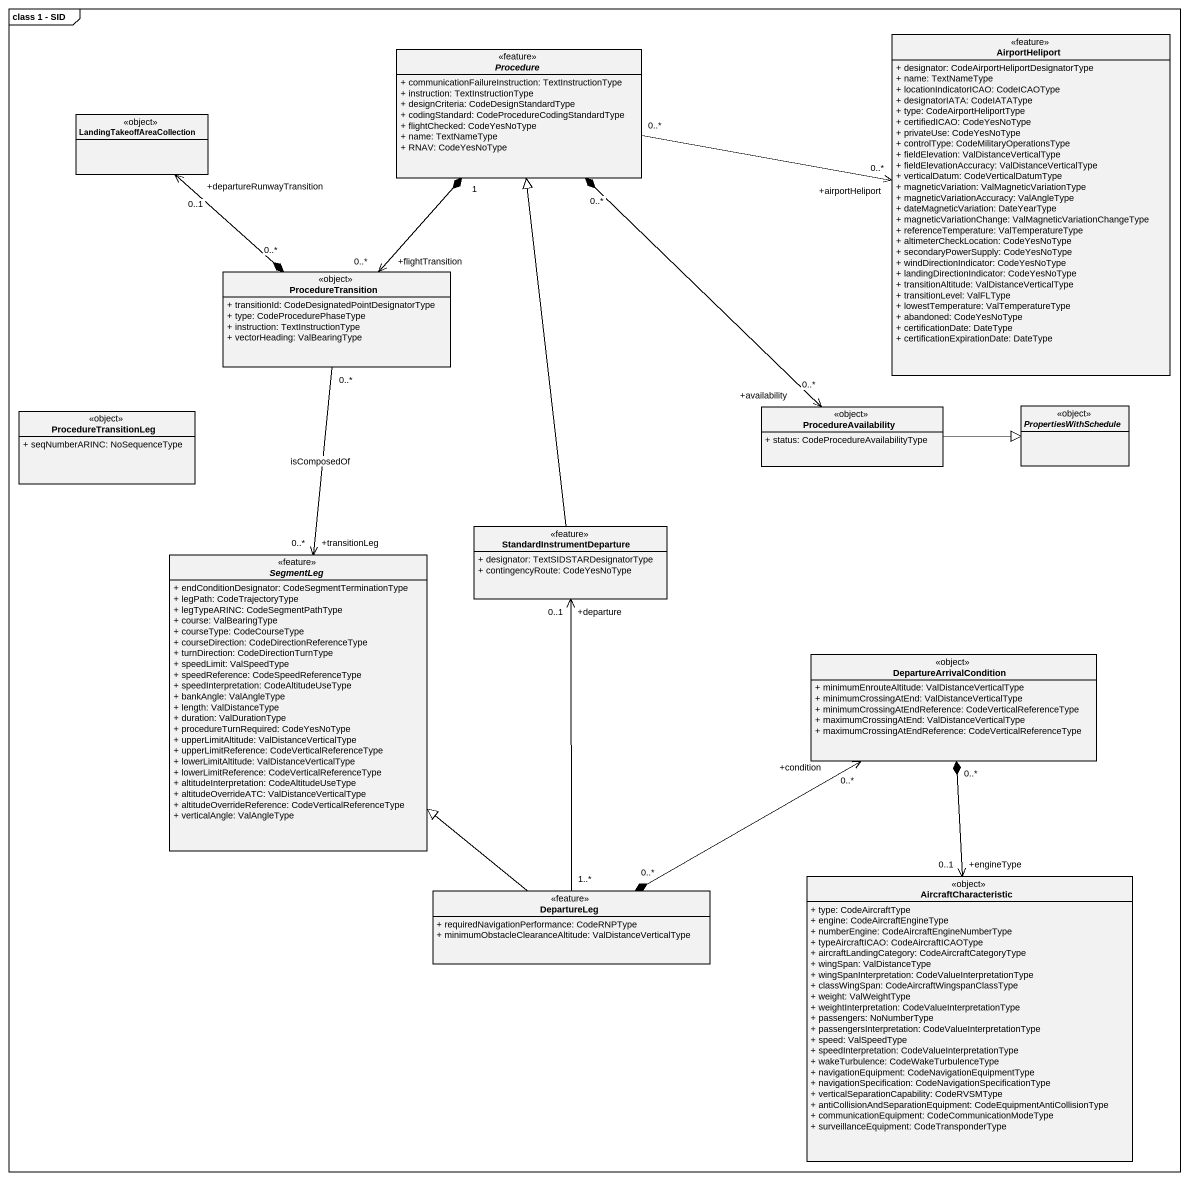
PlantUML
@startuml
mainframe class 1 - SID
hide circle
hide empty members
skinparam classAttributeIconSize 0
abstract class Procedure <<feature>> {
  + communicationFailureInstruction: TextInstructionType
  + instruction: TextInstructionType
  + designCriteria: CodeDesignStandardType
  + codingStandard: CodeProcedureCodingStandardType
  + flightChecked: CodeYesNoType
  + name: TextNameType
  + RNAV: CodeYesNoType
}
class AirportHeliport <<feature>> {
  + designator: CodeAirportHeliportDesignatorType
  + name: TextNameType
  + locationIndicatorICAO: CodeICAOType
  + designatorIATA: CodeIATAType
  + type: CodeAirportHeliportType
  + certifiedICAO: CodeYesNoType
  + privateUse: CodeYesNoType
  + controlType: CodeMilitaryOperationsType
  + fieldElevation: ValDistanceVerticalType
  + fieldElevationAccuracy: ValDistanceVerticalType
  + verticalDatum: CodeVerticalDatumType
  + magneticVariation: ValMagneticVariationType
  + magneticVariationAccuracy: ValAngleType
  + dateMagneticVariation: DateYearType
  + magneticVariationChange: ValMagneticVariationChangeType
  + referenceTemperature: ValTemperatureType
  + altimeterCheckLocation: CodeYesNoType
  + secondaryPowerSupply: CodeYesNoType
  + windDirectionIndicator: CodeYesNoType
  + landingDirectionIndicator: CodeYesNoType
  + transitionAltitude: ValDistanceVerticalType
  + transitionLevel: ValFLType
  + lowestTemperature: ValTemperatureType
  + abandoned: CodeYesNoType
  + certificationDate: DateType
  + certificationExpirationDate: DateType
}
class LandingTakeoffAreaCollection <<object>>
class ProcedureTransition <<object>> {
  + transitionId: CodeDesignatedPointDesignatorType
  + type: CodeProcedurePhaseType
  + instruction: TextInstructionType
  + vectorHeading: ValBearingType
}
class ProcedureTransitionLeg <<object>> {
  + seqNumberARINC: NoSequenceType
}
class ProcedureAvailability <<object>> {
  + status: CodeProcedureAvailabilityType
}
abstract class PropertiesWithSchedule <<object>>
abstract class SegmentLeg <<feature>> {
  + endConditionDesignator: CodeSegmentTerminationType
  + legPath: CodeTrajectoryType
  + legTypeARINC: CodeSegmentPathType
  + course: ValBearingType
  + courseType: CodeCourseType
  + courseDirection: CodeDirectionReferenceType
  + turnDirection: CodeDirectionTurnType
  + speedLimit: ValSpeedType
  + speedReference: CodeSpeedReferenceType
  + speedInterpretation: CodeAltitudeUseType
  + bankAngle: ValAngleType
  + length: ValDistanceType
  + duration: ValDurationType
  + procedureTurnRequired: CodeYesNoType
  + upperLimitAltitude: ValDistanceVerticalType
  + upperLimitReference: CodeVerticalReferenceType
  + lowerLimitAltitude: ValDistanceVerticalType
  + lowerLimitReference: CodeVerticalReferenceType
  + altitudeInterpretation: CodeAltitudeUseType
  + altitudeOverrideATC: ValDistanceVerticalType
  + altitudeOverrideReference: CodeVerticalReferenceType
  + verticalAngle: ValAngleType
}
class StandardInstrumentDeparture <<feature>> {
  + designator: TextSIDSTARDesignatorType
  + contingencyRoute: CodeYesNoType
}
class DepartureArrivalCondition <<object>> {
  + minimumEnrouteAltitude: ValDistanceVerticalType
  + minimumCrossingAtEnd: ValDistanceVerticalType
  + minimumCrossingAtEndReference: CodeVerticalReferenceType
  + maximumCrossingAtEnd: ValDistanceVerticalType
  + maximumCrossingAtEndReference: CodeVerticalReferenceType
}
class DepartureLeg <<feature>> {
  + requiredNavigationPerformance: CodeRNPType
  + minimumObstacleClearanceAltitude: ValDistanceVerticalType
}
class AircraftCharacteristic <<object>> {
  + type: CodeAircraftType
  + engine: CodeAircraftEngineType
  + numberEngine: CodeAircraftEngineNumberType
  + typeAircraftICAO: CodeAircraftICAOType
  + aircraftLandingCategory: CodeAircraftCategoryType
  + wingSpan: ValDistanceType
  + wingSpanInterpretation: CodeValueInterpretationType
  + classWingSpan: CodeAircraftWingspanClassType
  + weight: ValWeightType
  + weightInterpretation: CodeValueInterpretationType
  + passengers: NoNumberType
  + passengersInterpretation: CodeValueInterpretationType
  + speed: ValSpeedType
  + speedInterpretation: CodeValueInterpretationType
  + wakeTurbulence: CodeWakeTurbulenceType
  + navigationEquipment: CodeNavigationEquipmentType
  + navigationSpecification: CodeNavigationSpecificationType
  + verticalSeparationCapability: CodeRVSMType
  + antiCollisionAndSeparationEquipment: CodeEquipmentAntiCollisionType
  + communicationEquipment: CodeCommunicationModeType
  + surveillanceEquipment: CodeTransponderType
}
Procedure "0..*" -right-> "+airportHeliport\n0..*" AirportHeliport
Procedure "1" *--> "+flightTransition\n0..*" ProcedureTransition
Procedure "0..*" *--> "+availability\n0..*" ProcedureAvailability
ProcedureTransition "0..*" *-up-> "+departureRunwayTransition\n0..1" LandingTakeoffAreaCollection
ProcedureTransition "0..*" --> "+transitionLeg\n0..*" SegmentLeg : isComposedOf
ProcedureAvailability -right-|> PropertiesWithSchedule
StandardInstrumentDeparture -up-|> Procedure
StandardInstrumentDeparture "+departure\n0..1" <-- "1..*" DepartureLeg
DepartureArrivalCondition "0..*" *--> "+engineType\n0..1" AircraftCharacteristic
DepartureLeg -up-|> SegmentLeg
DepartureLeg "0..*" *-right-> "+condition\n0..*" DepartureArrivalCondition
@enduml
